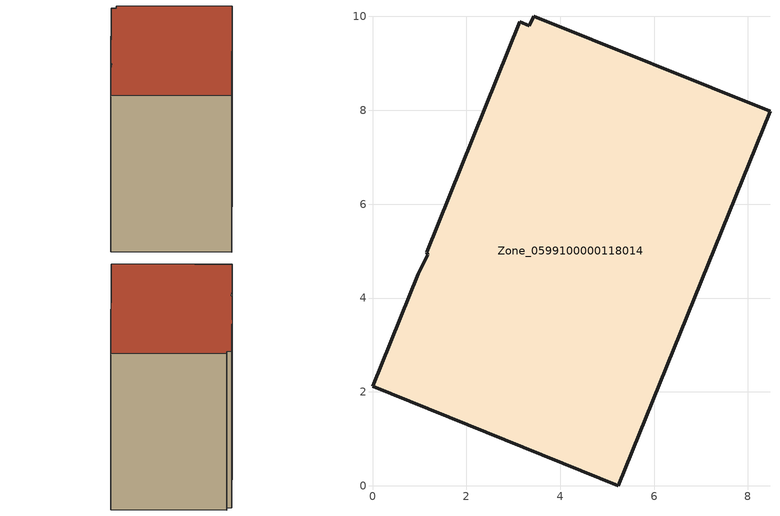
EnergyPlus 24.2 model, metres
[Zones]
Zone_0599100000118014
 floor ground (C_G): 1.18,4.92 1.16,4.98 3.14,9.88 3.34,9.8 3.43,10 8.47,7.98 5.24,0 0,2.12 0.97,4.52 z0
 wall outside (C_F): 5.24,0 8.47,7.98 3.43,10 3.34,9.8 3.14,9.88 1.16,4.98 1.18,4.92 0.97,4.52 0,2.12 5.24,0 z0:8.34
 roof outside (C_R): 1.16,4.98 1.18,4.92 0.97,4.52 0,2.12 5.24,0 8.47,7.98 3.43,10 3.34,9.8 3.14,9.88 z8.34
[BUILDING]
Pand.0599100000118014: North Axis=0; Terrain=City; Loads Convergence Tolerance Value=0.04; Temperature Convergence Tolerance Value=0.4; Solar Distribution=FullExterior; Maximum Number of Warmup Days=25; Minimum Number of Warmup Days=1
[Site:Location]
Rotterdam.The.Hague.AP_ZH_NLD Design_Conditions: Latitude=51.96; Longitude=4.45; Time Zone=1; Elevation=-4.5
[SITE:GROUNDTEMPERATURE:BUILDINGSURFACE]
18, 18, 18, 18, 18, 18, 18, 18, 18, 18, 18, 18
[MATERIAL] Thermal Absorptance=0.9; Solar Absorptance=0.7; Visible Absorptance=0.7
Name | Roughness | Thickness | Conductivity | Density | Specific Heat
G.TC.1975-1991 | MediumSmooth | 0.15 | 0.288461 | 540 | 1210
F.TC.1975-1991 | Rough | 0.3 | 0.230769 | 1920 | 840
R.TC.1975-1991 | MediumRough | 0.2 | 0.153846 | 1500 | 1000
[CONSTRUCTION]
C_G: G.TC.1975-1991
C_F: F.TC.1975-1991
C_R: R.TC.1975-1991
[ZONE]
Zone_0599100000118014: Type=1; Multiplier=1; Ceiling Height=Autocalculate; Volume=Autocalculate; Floor Area=autocalculate; Part of Total Floor Area=Yes
[ZONEINFILTRATION:DESIGNFLOWRATE]
Infil_Zone_0599100000118014: Zone or ZoneList or Space or SpaceList=Zone_0599100000118014; Schedule=AlwaysOn; Design Flow Rate Calculation Method=Flow/Area; Flow Rate per Floor Area=0.003; Constant Term Coefficient=1; Temperature Term Coefficient=0; Velocity Term Coefficient=0; Velocity Squared Term Coefficient=0
[HVACTEMPLATE:ZONE:IDEALLOADSAIRSYSTEM]
Zone_0599100000118014: Maximum Heating Supply Air Temperature=50; Minimum Cooling Supply Air Temperature=13; Maximum Heating Supply Air Humidity Ratio=0.0156; Minimum Cooling Supply Air Humidity Ratio=0.0077; Heating Limit=NoLimit; Cooling Limit=NoLimit; Dehumidification Control Type=ConstantSensibleHeatRatio; Cooling Sensible Heat Ratio=0.7; Dehumidification Setpoint=60; Humidification Control Type=None; Humidification Setpoint=30; Outdoor Air Method=None; Outdoor Air Flow Rate per Person=0.00944; Outdoor Air Flow Rate per Zone Floor Area=0; Outdoor Air Flow Rate per Zone=0; Demand Controlled Ventilation Type=None; Outdoor Air Economizer Type=NoEconomizer; Heat Recovery Type=None; Sensible Heat Recovery Effectiveness=0.7; Latent Heat Recovery Effectiveness=0.65
[ZONECONTROL:THERMOSTAT]
ThermostatControl_Zone_0599100000118014: Zone or ZoneList=Zone_0599100000118014; Control Type Schedule=DualSetpointControlType; Control 1=Thermostat_Zone_0599100000118014; Temperature Difference Between Cutout And Setpoint=0
[THERMOSTATSETPOINT:DUALSETPOINT]
Thermostat_Zone_0599100000118014: Heating Setpoint Temperature Schedule=HeatingSetpoint_Zone_0599100000118014; Cooling Setpoint Temperature Schedule=CoolingSetpoint_Zone_0599100000118014
[SCHEDULE:COMPACT]
HeatingSetpoint_Zone_0599100000118014: Through: 12/31, For: AllDays, Until: 24:00, 21
CoolingSetpoint_Zone_0599100000118014: Through: 12/31, For: AllDays, Until: 24:00, 24
DualSetpointControlType: Through: 12/31, For: AllDays, Until: 24:00, 4
AlwaysOn: Through: 12/31, For: AllDays, Until: 24:00, 1
